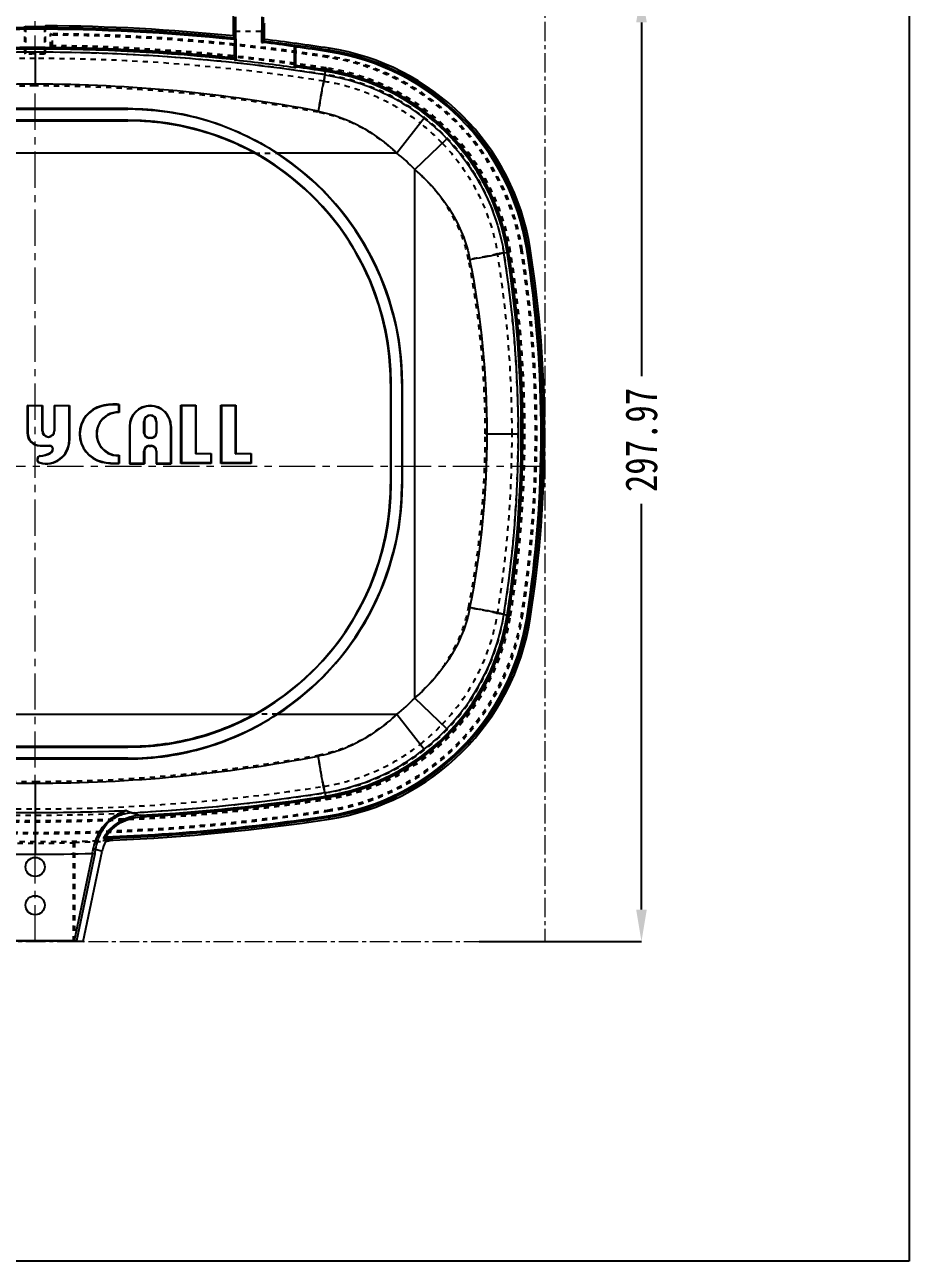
# Model space of a CAD drawing. Header units: millimetres. Extents: x -569 to 1807, y -7664 to 1724.
# Drawn here: x 897.1 to 1174.3, y -327.3 to 60.2 of the extents above; entities that cross this region are included whole.
import ezdxf

# ---------------------------------------------------------------- set-up
doc = ezdxf.new("R2010")
doc.units = ezdxf.units.MM
doc.header["$LTSCALE"] = 16.335
doc.header["$PDMODE"] = 3
doc.header["$PDSIZE"] = 0.3125
doc.linetypes.add('CENTER', pattern=[0.6, 0.375, -0.075, 0.075, -0.075])
doc.linetypes.add('HIDDEN', pattern=[0.2, 0.1, -0.1])
doc.layers.get('0').update_dxf_attribs({"linetype": 'CONTINUOUS'})
doc.layers.get('Defpoints').update_dxf_attribs({"linetype": 'CONTINUOUS'})
doc.layers.add('center', color=1, linetype='CENTER', lineweight=9)
doc.layers.add('DEFAULT_2', color=8, linetype='HIDDEN')
doc.styles.get("Standard").update_dxf_attribs({"font": 'txt', "width": 0.8})
doc.dimstyles.get("Standard").update_dxf_attribs({"dimtxt": 0.15625, "dimasz": 0.1875, "dimexe": 0.125, "dimexo": 0.0625, "dimtad": 0, "dimtih": 1, "dimtoh": 1, "dimdsep": 46, "dimtxsty": 'Standard', "dimcen": 0.09, "dimadec": 0, "dimazin": 0, "dimtp": 0.01, "dimtm": 0.01, "dimtfac": 1, "dimtofl": 0, "dimtmove": 0, "dimatfit": 3, "dimfxl": 0, "dimtolj": 1, "dimarcsym": 0})

# ---------------------------------------------------------------- blocks, each defined once
blk = doc.blocks.new('*D4')
at = {"color": 6, "lineweight": -2}
for p, q in [((1039.55, 70.89), (1090.4, 70.89)), ((1090.4, 60.89), (1090.4, -49.94)), ((1090.4, -217.08), (1090.4, -89.94)), ((1039.55, -227.08), (1090.4, -227.08))]:
    blk.add_line(p, q, dxfattribs=at)
at = {"color": 6}
for points in [[(1088.73, 60.89), (1092.07, 60.89), (1090.4, 70.89)], [(1088.73, -217.08), (1092.07, -217.08), (1090.4, -227.08)]]:
    blk.add_solid(points, dxfattribs=at)
at = {"layer": 'Defpoints', "color": 0}
for p in [(1039.55, 70.89, 0), (1039.55, -227.08), (1090.4, -227.08)]:
    blk.add_point(p, dxfattribs=at)
at = {"color": 4, "insert": (1090.4, -69.94), "char_height": 10, "attachment_point": 5, "rotation": 90}
blk.add_mtext('\\A1;297.97', dxfattribs=at)

msp = doc.modelspace()

# ---------------------------------------------------------------- linework, layer by layer
at = {"color": 7, "linetype": 'Continuous'}
for p, q in [((962.543, 56.637), (962.543, 67.067)), ((962.788, 62.535), (962.846, 55.992)), ((963.409, 49.023), (963.288, 62.658)), ((971.448, 62.658), (971.377, 54.642)), ((971.881, 54.971), (971.948, 62.535)), ((897.136, 59.827), (897.409, 59.464)), ((903.636, 59.827), (903.364, 59.464)), ((972.193, 58.132), (972.193, 55.563)), ((962.543, 56.637), (962.845, 55.999)), ((962.861, 54.369), (962.907, 49.131)), ((962.861, 49.73), (962.861, 54.369)), ((971.377, 54.642), (971.809, 54.59)), ((971.881, 54.971), (972.193, 55.563)), ((900.386, 51.571), (900.386, 41.538)), ((981.643, 46.746), (981.643, 53.315)), ((981.71, 53.686), (981.71, 53.741)), ((982.143, 46.731), (982.143, 53.192)), ((992.507, 52.788), (992.339, 51.698)), ((962.907, 49.131), (962.876, 49.228)), ((991.224, 44.454), (991.467, 46.031)), ((929.486, 33.91), (871.286, 33.91)), ((871.286, 33.654), (929.486, 33.654)), ((929.486, 33.654), (929.486, 33.91)), ((929.486, 30.244), (871.286, 30.244)), ((871.286, 30.041), (929.486, 30.041)), ((929.486, 30.041), (929.486, 30.244)), ((1022.331, 30.866), (1013.735, 19.914)), ((1019.333, 14.834), (1029.402, 24.451)), ((969.145, 19.914), (831.628, 19.914)), ((1013.735, 19.914), (976.342, 19.914)), ((1019.333, -150.785), (1019.333, 14.834)), ((1047.268, -11.286), (1048.77, -11.049)), ((1055.524, -9.983), (1054.435, -10.155)), ((1011.931, -52.201), (1011.786, -52.201)), ((1011.786, -52.201), (1011.786, -83.751)), ((1011.931, -83.751), (1011.931, -52.201)), ((1015.486, -52.201), (1015.341, -52.201)), ((1015.341, -52.201), (1015.341, -83.751)), ((1015.486, -83.751), (1015.486, -52.201)), ((897.946, -59.146), (897.946, -67.743)), ((898.091, -59.291), (897.946, -59.146)), ((897.946, -59.146), (902.737, -59.146)), ((898.091, -59.291), (898.091, -67.743)), ((902.592, -59.291), (898.091, -59.291)), ((902.592, -59.291), (902.737, -59.146)), ((902.592, -67.09), (902.592, -59.291)), ((902.737, -59.146), (902.737, -67.09)), ((906.373, -59.146), (906.373, -67.09)), ((906.373, -59.146), (911.164, -59.146)), ((906.518, -59.291), (906.373, -59.146)), ((906.518, -59.291), (906.518, -67.09)), ((911.019, -59.291), (906.518, -59.291)), ((911.019, -59.291), (911.164, -59.146)), ((911.019, -70.127), (911.019, -59.291)), ((911.164, -59.146), (911.164, -70.127)), ((921.355, -59.351), (921.322, -59.21)), ((926.608, -61.18), (926.608, -58.927)), ((926.753, -58.792), (926.753, -61.329)), ((946.101, -59.053), (950.744, -59.053)), ((946.101, -77.266), (946.101, -59.053)), ((946.246, -59.198), (946.101, -59.053)), ((950.599, -59.198), (946.246, -59.198)), ((946.246, -59.198), (946.246, -77.121)), ((950.599, -59.198), (950.744, -59.053)), ((950.599, -59.198), (950.599, -74.328)), ((950.744, -59.053), (950.744, -74.183)), ((958.601, -59.053), (963.244, -59.053)), ((958.601, -77.266), (958.601, -59.053)), ((958.746, -59.198), (958.601, -59.053)), ((963.099, -59.198), (958.746, -59.198)), ((958.746, -59.198), (958.746, -77.121)), ((963.099, -59.198), (963.244, -59.053)), ((963.099, -59.198), (963.099, -74.328)), ((963.244, -59.053), (963.244, -74.183)), ((930.069, -65.723), (929.924, -65.723)), ((929.924, -65.723), (929.924, -77.378)), ((930.069, -65.723), (930.069, -77.233)), ((934.642, -64.127), (934.497, -64.127)), ((934.497, -67.761), (934.497, -64.127)), ((934.642, -64.127), (934.642, -67.761)), ((938.443, -64.127), (938.298, -64.127)), ((938.298, -64.127), (938.298, -67.761)), ((938.443, -64.127), (938.443, -67.761)), ((943.017, -65.723), (942.872, -65.723)), ((942.872, -77.233), (942.872, -65.723)), ((943.017, -65.723), (943.017, -77.378)), ((897.946, -67.743), (898.091, -67.743)), ((902.592, -67.09), (902.737, -67.09)), ((906.373, -67.09), (906.518, -67.09)), ((934.497, -67.761), (934.642, -67.761)), ((936.073, -69.192), (936.867, -69.192)), ((936.073, -69.192), (936.073, -69.337)), ((936.867, -69.337), (936.073, -69.337)), ((936.867, -69.337), (936.867, -69.192)), ((938.298, -67.761), (938.443, -67.761)), ((1042.049, -67.976), (1051.841, -67.976)), ((902.007, -71.659), (902.007, -71.804)), ((902.007, -71.659), (904.975, -71.659)), ((902.007, -71.804), (904.975, -71.804)), ((904.975, -71.804), (904.975, -71.659)), ((906.049, -72.785), (905.904, -72.778)), ((911.019, -70.127), (911.164, -70.127)), ((934.642, -73.397), (934.497, -73.397)), ((934.497, -77.233), (934.497, -73.397)), ((934.642, -73.397), (934.642, -77.378)), ((936.173, -71.721), (936.767, -71.721)), ((936.173, -71.721), (936.173, -71.866)), ((936.173, -71.866), (936.767, -71.866)), ((936.767, -71.866), (936.767, -71.721)), ((938.443, -73.397), (938.298, -73.397)), ((938.298, -73.397), (938.298, -77.378)), ((938.443, -73.397), (938.443, -77.233)), ((901.875, -77.009), (901.835, -77.148)), ((902.017, -75.054), (901.997, -74.911)), ((905.138, -74.14), (905.077, -74.008)), ((921.355, -76.724), (921.322, -76.865)), ((926.608, -77.148), (926.608, -74.896)), ((926.753, -74.746), (926.753, -77.283)), ((930.069, -77.233), (929.924, -77.378)), ((929.924, -77.378), (934.642, -77.378)), ((930.069, -77.233), (934.497, -77.233)), ((934.497, -77.233), (934.642, -77.378)), ((938.443, -77.233), (938.298, -77.378)), ((938.298, -77.378), (943.017, -77.378)), ((938.443, -77.233), (942.872, -77.233)), ((942.872, -77.233), (943.017, -77.378)), ((946.246, -77.121), (946.101, -77.266)), ((955.601, -77.266), (946.101, -77.266)), ((955.456, -77.121), (946.246, -77.121)), ((950.599, -74.328), (950.744, -74.183)), ((955.456, -74.328), (950.599, -74.328)), ((950.744, -74.183), (955.601, -74.183)), ((955.456, -74.328), (955.601, -74.183)), ((955.456, -74.328), (955.456, -77.121)), ((955.456, -77.121), (955.601, -77.266)), ((955.601, -74.183), (955.601, -77.266)), ((958.746, -77.121), (958.601, -77.266)), ((968.101, -77.266), (958.601, -77.266)), ((967.956, -77.121), (958.746, -77.121)), ((963.099, -74.328), (963.244, -74.183)), ((967.956, -74.328), (963.099, -74.328)), ((963.244, -74.183), (968.101, -74.183)), ((967.956, -74.328), (968.101, -74.183)), ((967.956, -74.328), (967.956, -77.121)), ((967.956, -77.121), (968.101, -77.266)), ((968.101, -74.183), (968.101, -77.266)), ((1011.786, -83.751), (1011.931, -83.751)), ((1015.341, -83.751), (1015.486, -83.751)), ((1047.268, -124.665), (1048.77, -124.902)), ((1054.435, -125.797), (1055.524, -125.969)), ((1029.402, -160.402), (1019.333, -150.785)), ((831.628, -155.865), (969.145, -155.865)), ((976.342, -155.865), (1013.735, -155.865)), ((1013.735, -155.865), (1022.331, -166.818)), ((929.486, -165.993), (871.286, -165.993)), ((871.286, -166.196), (929.486, -166.196)), ((929.486, -166.196), (929.486, -165.993)), ((929.486, -169.606), (871.286, -169.606)), ((871.286, -169.862), (929.486, -169.862)), ((929.486, -169.862), (929.486, -169.606)), ((900.386, -177.489), (900.386, -199.725)), ((991.224, -180.406), (991.467, -181.982)), ((933.465, -187.537), (933.492, -188.033)), ((992.339, -187.65), (992.507, -188.739)), ((922.552, -194.277), (922.57, -194.776)), ((918.35, -199.482), (912.603, -226.839)), ((919.094, -199.638), (913.377, -226.858)), ((915.438, -227.08), (921.388, -198.753)), ((919.094, -199.638), (918.35, -199.482)), ((919.376, -198.186), (921.388, -198.753)), ((912.603, -226.839), (888.169, -226.839)), ((912.386, -226.989), (888.386, -226.989)), ((912.706, -227.08), (912.386, -226.989)), ((915.438, -227.08), (912.706, -227.08)), ((913.377, -226.858), (915.438, -227.08))]:
    msp.add_line(p, q, dxfattribs=at)
msp.add_lwpolyline([(1174.321, -327.255), (95.923, -327.255), (95.923, 262.512), (1174.321, 262.512)], close=True)
for centre in [(900.386, -203.712), (900.386, -215.712)]:
    msp.add_circle(centre, 3, dxfattribs=at)
for centre, radius, start, end in [((900.386, -545.796), 605.027, 84.074681, 96.081176), ((900.386, -545.796), 604.529, 84.060102, 96.086049), ((900.386, -545.796), 605.268, 89.718145, 90.281855), ((900.386, -545.796), 605.631, 84.109289, 89.692532), ((900.386, -534.9), 593.801, 82.134843, 83.091634), ((900.385, -535.028), 594.304, 82.134961, 83.092982), ((900.386, -545.796), 605.631, 81.250995, 83.190704), ((900.602, -534.467), 586.038, 90.021088, 98.938326), ((900.386, -545.796), 598.297, 84.00471, 96.15018), ((900.386, -545.796), 598.794, 84.011211, 96.144558), ((900.17, -534.468), 586.039, 81.061684, 89.978903), ((900.386, -545.796), 605.027, 81.250995, 82.275303), ((981.603, 53.226), 0.526, 67.07863, 78.27872), ((981.643, 53.188), 0.502, 72.58587, 82.30409), ((900.386, -545.796), 604.529, 81.250995, 82.227422), ((981.036, -21.745), 74.308, 8.97361, 81.25099), ((981.036, -21.745), 74.807, 8.97361, 81.25099), ((981.036, -21.745), 75.411, 8.97361, 81.25099), ((900.386, -545.796), 598.794, 81.250995, 82.152517), ((900.386, -545.796), 598.297, 81.250995, 82.144981), ((981.036, -21.745), 68.076, 8.97361, 81.25099), ((981.036, -21.745), 68.574, 8.97361, 81.25099), ((900.701, -430.089), 471.627, 90.03829, 100.88176), ((900.071, -430.089), 471.627, 79.11824, 89.96171), ((929.486, -52.201), 85.855, 0, 90), ((929.486, -52.201), 82.445, 0, 90), ((981.036, -21.745), 66.883, 43.68556, 51.87143), ((929.486, -52.201), 82.3, 0, 61.19213), ((929.486, -52.201), 86, 0, 56.98645), ((981.036, -21.745), 52.959, 43.68556, 51.87143), ((697.112, -68.063), 354.729, 0.01407, 9.21011), ((688.276, -67.976), 364.464, 351.02639, 8.97361), ((688.276, -67.976), 364.961, 351.02639, 8.97361), ((688.276, -67.976), 370.696, 351.02639, 8.97361), ((688.276, -67.976), 371.195, 351.02639, 8.97361), ((688.276, -67.976), 371.799, 351.02639, 8.97361), ((761.648, -68.129), 280.4, 0.03135, 11.24323), ((923.375, -68.038), 9.063, 103.08961, 256.91029), ((923.375, -68.038), 8.918, 103.08961, 256.91029), ((926.466, -68.038), 6.86, 88.8134, 271.1866), ((926.466, -68.038), 6.715, 87.55021, 272.44979), ((925.404, -76.766), 18.024, 85.70969, 103.08966), ((925.404, -76.766), 17.879, 86.14055, 103.08966), ((962.584, -97.412), 52.682, 132.85463, 133.07006), ((936.47, -65.723), 6.547, 360, 180), ((936.47, -65.723), 6.402, 360, 180), ((936.47, -64.127), 1.973, 359.99997, 179.99997), ((936.47, -64.127), 1.828, 359.99997, 179.99997), ((902.007, -67.743), 4.061, 180.00001, 270.00001), ((902.007, -67.743), 3.916, 180.00001, 270.00001), ((904.555, -67.09), 1.963, 180, 0), ((904.555, -67.09), 1.818, 180, 0), ((936.073, -67.761), 1.576, 180, 270), ((936.073, -67.761), 1.431, 180, 270), ((936.867, -67.761), 1.576, 270, 360), ((936.867, -67.761), 1.431, 270, 0), ((761.648, -67.822), 280.4, 348.75677, 359.96865), ((697.115, -67.889), 354.726, 350.78984, 359.98598), ((903.858, -70.127), 7.307, 253.92714, 0), ((903.858, -70.127), 7.162, 253.92714, 0), ((904.975, -72.734), 1.075, 357.28863, 90.00034), ((904.975, -72.734), 0.93, 357.28859, 90.00037), ((904.475, -72.71), 1.431, 294.89956, 357.28908), ((904.475, -72.71), 1.576, 294.89956, 357.28906), ((936.173, -73.397), 1.676, 90, 180), ((936.173, -73.397), 1.531, 90, 180), ((936.767, -73.397), 1.676, 0, 90), ((936.767, -73.397), 1.531, 0, 90), ((902.152, -76.046), 1.146, 97.75721, 253.92715), ((902.152, -76.046), 1.001, 97.75721, 253.92715), ((900.544, -64.242), 10.767, 277.75721, 294.89956), ((900.544, -64.242), 10.912, 277.75721, 294.89956), ((925.404, -59.309), 18.024, 256.91029, 274.29031), ((925.404, -59.309), 17.879, 256.91029, 273.85945), ((913.107, -61.671), 18.899, 315.59162, 316.22321), ((929.486, -83.751), 85.855, 270, 0), ((929.486, -83.751), 82.445, 270, 0), ((929.486, -83.751), 82.3, 298.80787, 0), ((929.486, -83.751), 86, 303.01355, 0), ((981.036, -114.206), 68.076, 278.74901, 351.02639), ((981.036, -114.206), 68.574, 278.74901, 351.02639), ((981.036, -114.206), 74.308, 278.74901, 351.02639), ((981.036, -114.206), 74.807, 278.74901, 351.02639), ((981.036, -114.206), 75.411, 278.74901, 351.02639), ((981.036, -114.206), 52.959, 308.12857, 316.31444), ((981.036, -114.206), 66.883, 308.12857, 316.31444), ((900.701, 294.138), 471.627, 259.11824, 269.96171), ((900.071, 294.138), 471.627, 270.03829, 280.88176), ((899.91, 400.73), 588.266, 272.999069, 278.929899), ((900.386, 409.845), 598.297, 273.169388, 278.749005), ((900.386, 409.845), 598.794, 273.169388, 278.749005), ((900.371, 424.065), 610.727, 267.330847, 270.001471), ((900.402, 424.065), 610.727, 269.998529, 272.669153), ((900.386, 409.845), 604.529, 272.101299, 278.749005), ((900.386, 409.845), 605.027, 272.101299, 278.749005), ((900.386, 409.845), 605.631, 272.314292, 278.749005), ((1334.504, 1205.687), 1449.791, 253.827275, 253.94151), ((934.476, -201.509), 13.375, 154.28162, 168.10802), ((933.74, -201.414), 13.749, 148.97677, 149.84191), ((900.376, 461.52), 661.246, 268.444177, 270.000884), ((900.396, 461.52), 661.245, 269.999117, 271.555823), ((876.536, -190.131), 42.847, 347.39488, 349.27063), ((872.693, -189.887), 47.415, 348.13231, 349.91924)]:
    msp.add_arc(centre, radius, start, end, dxfattribs=at)
for centre, major_axis, ratio, start_param, end_param in [((963.361, 54.301), (0.018, -2.024), 0.2470014, -2.1992675, -1.6068195), ((900.386, -530.186), (0, 582.63), 0.999641, -0.1399721, -0.1084208)]:
    msp.add_ellipse(centre, major_axis=major_axis, ratio=ratio, start_param=start_param, end_param=end_param, dxfattribs=at)
for points, knots in [([(972.223, 60.615), (972.218, 60.429), (972.199, 59.602), (972.193, 58.774), (972.193, 58.132)], [0, 0, 0, 0, 0.2244741, 1, 1, 1, 1]), ([(962.946, 55.487), (962.956, 55.545), (962.961, 55.657), (962.929, 55.807), (962.885, 55.905), (962.858, 55.963), (962.848, 55.984), (962.846, 55.992)], [0, 0, 0, 0, 0.3353345, 0.6338566, 0.8685697, 0.9508916, 1, 1, 1, 1]), ([(971.855, 54.963), (971.826, 54.96), (971.756, 54.923), (971.646, 54.854), (971.514, 54.756), (971.423, 54.682), (971.377, 54.642)], [0, 0, 0, 0, 0.1543738, 0.3940922, 0.6835026, 1, 1, 1, 1]), ([(971.855, 54.963), (971.859, 54.964), (971.867, 54.965), (971.878, 54.966), (971.881, 54.971)], [0, 0, 0, 0, 0.3836652, 1, 1, 1, 1]), ([(981.643, 53.315), (981.651, 53.38), (981.672, 53.487), (981.685, 53.597), (981.697, 53.64)], [0, 0, 0, 0, 0.5915102, 1, 1, 1, 1]), ([(982.143, 53.192), (982.143, 53.212), (982.087, 53.256), (981.924, 53.3), (981.761, 53.315), (981.643, 53.315)], [0, 0, 0, 0, 0.1141668, 0.3313574, 1, 1, 1, 1]), ([(981.697, 53.64), (981.7, 53.65), (981.705, 53.663), (981.714, 53.682), (981.71, 53.686)], [0, 0, 0, 0, 0.6832571, 1, 1, 1, 1]), ([(982.143, 53.195), (982.147, 53.312), (982.075, 53.533), (981.898, 53.673), (981.808, 53.711)], [0, 0, 0, 0, 0.543962, 1, 1, 1, 1]), ([(962.876, 49.228), (962.871, 49.245), (962.87, 49.302), (962.863, 49.408), (962.862, 49.558), (962.861, 49.67), (962.861, 49.73)], [0, 0, 0, 0, 0.1063611, 0.3300469, 0.6419998, 1, 1, 1, 1]), ([(962.907, 49.131), (962.909, 49.126), (962.925, 49.116), (962.954, 49.104), (963, 49.09), (963.088, 49.069), (963.226, 49.045), (963.345, 49.03), (963.409, 49.023)], [0, 0, 0, 0, 0.0329331, 0.0954113, 0.187944, 0.3088313, 0.623519, 1, 1, 1, 1]), ([(981.643, 46.746), (981.708, 46.737), (981.827, 46.722), (981.981, 46.71), (982.083, 46.712), (982.129, 46.718), (982.143, 46.727), (982.143, 46.731)], [0, 0, 0, 0, 0.386984, 0.7112947, 0.9201072, 0.9745678, 1, 1, 1, 1]), ([(991.224, 44.454), (991.204, 44.407), (991.163, 44.28), (991.061, 43.911), (990.907, 43.223), (990.685, 42.136), (990.416, 40.721), (990.11, 39.03), (989.661, 36.445), (989.328, 34.431), (989.106, 33.058)], [0, 0, 0, 0, 0.0134255, 0.0342535, 0.0991357, 0.195671, 0.32129, 0.4718188, 0.640239, 1, 1, 1, 1]), ([(991.224, 44.454), (994.048, 44.013), (999.644, 42.764), (1007.722, 39.826), (1015.36, 35.883), (1020.083, 32.631), (1022.331, 30.866)], [0, 0, 0, 0, 0.2500015, 0.4999577, 0.7499299, 1, 1, 1, 1]), ([(929.486, 33.91), (933.616, 33.91), (941.886, 33.304), (954.016, 30.602), (965.63, 26.183), (972.88, 22.164), (976.342, 19.914)], [0, 0, 0, 0, 0.2500695, 0.5000276, 0.7499483, 1, 1, 1, 1]), ([(989.106, 33.058), (991.374, 32.624), (995.873, 31.383), (1004.491, 27.527), (1010.287, 23.213), (1013.735, 19.914)], [0, 0, 0, 0, 0.2451596, 0.4932092, 1, 1, 1, 1]), ([(969.145, 19.914), (963.12, 23.227), (950.168, 28.326), (936.363, 30.041), (929.486, 30.041)], [0, 0, 0, 0, 0.4999689, 1, 1, 1, 1]), ([(1029.402, 24.451), (1031.736, 22.007), (1036.05, 16.77), (1041.28, 8.05), (1045.14, -1.356), (1046.731, -7.952), (1047.268, -11.286)], [0, 0, 0, 0, 0.2501587, 0.5000965, 0.7499852, 1, 1, 1, 1]), ([(1019.333, 14.834), (1021.533, 12.949), (1025.631, 8.905), (1030.73, 2.043), (1034.542, -5.442), (1036.135, -10.769), (1036.667, -13.458)], [0, 0, 0, 0, 0.2573808, 0.5093481, 0.7564268, 1, 1, 1, 1]), ([(1047.268, -11.286), (1047.222, -11.311), (1047.099, -11.361), (1046.871, -11.435), (1046.558, -11.524), (1045.976, -11.674), (1045.048, -11.886), (1043.72, -12.165), (1042.15, -12.473), (1039.773, -12.919), (1037.925, -13.244), (1036.667, -13.458)], [0, 0, 0, 0, 0.0145045, 0.0366283, 0.066538, 0.1043537, 0.2032952, 0.330132, 0.4801566, 0.6465573, 1, 1, 1, 1]), ([(926.608, -61.18), (926.616, -61.188), (926.619, -61.207), (926.639, -61.224), (926.659, -61.212), (926.671, -61.238), (926.677, -61.251), (926.683, -61.258)], [0, 0, 0, 0, 0.31215, 0.4550599, 0.5790008, 0.7677018, 1, 1, 1, 1]), ([(926.683, -61.258), (926.691, -61.266), (926.694, -61.283), (926.713, -61.298), (926.73, -61.287), (926.741, -61.311), (926.747, -61.323), (926.753, -61.329)], [0, 0, 0, 0, 0.3122986, 0.4550874, 0.5790089, 0.7674369, 1, 1, 1, 1]), ([(926.608, -77.148), (926.616, -77.156), (926.62, -77.173), (926.64, -77.188), (926.667, -77.174), (926.672, -77.208), (926.683, -77.219)], [0, 0, 0, 0, 0.3069918, 0.4538766, 0.5843278, 1, 1, 1, 1]), ([(926.683, -77.219), (926.691, -77.226), (926.695, -77.242), (926.713, -77.255), (926.738, -77.242), (926.742, -77.274), (926.753, -77.283)], [0, 0, 0, 0, 0.3069627, 0.4538757, 0.5843308, 1, 1, 1, 1]), ([(1036.667, -122.493), (1036.135, -125.183), (1034.542, -130.51), (1030.73, -137.994), (1025.631, -144.857), (1021.533, -148.9), (1019.333, -150.785)], [0, 0, 0, 0, 0.2435732, 0.4906519, 0.7426192, 1, 1, 1, 1]), ([(1047.268, -124.665), (1047.224, -124.641), (1047.106, -124.593), (1046.888, -124.521), (1046.59, -124.436), (1046.028, -124.29), (1045.125, -124.083), (1043.82, -123.807), (1042.257, -123.498), (1040.496, -123.168), (1038.611, -122.828), (1037.321, -122.605), (1036.667, -122.493)], [0, 0, 0, 0, 0.0138948, 0.03501, 0.0636121, 0.0999253, 0.195734, 0.3201484, 0.4694134, 0.6371839, 0.8164319, 1, 1, 1, 1]), ([(1029.402, -160.402), (1031.736, -157.958), (1036.05, -152.722), (1041.28, -144.001), (1045.14, -134.595), (1046.731, -127.999), (1047.268, -124.665)], [0, 0, 0, 0, 0.2501601, 0.5000992, 0.7499868, 1, 1, 1, 1]), ([(929.486, -169.862), (933.616, -169.862), (941.886, -169.255), (954.017, -166.555), (965.629, -162.133), (972.88, -158.115), (976.342, -155.865)], [0, 0, 0, 0, 0.2500718, 0.5000314, 0.7499505, 1, 1, 1, 1]), ([(969.145, -155.865), (966.126, -157.525), (959.869, -160.461), (950.009, -163.64), (939.829, -165.564), (932.931, -165.993), (929.486, -165.993)], [0, 0, 0, 0, 0.2500128, 0.4999803, 0.7499672, 1, 1, 1, 1]), ([(1013.735, -155.865), (1010.287, -159.165), (1004.491, -163.478), (995.873, -167.334), (991.374, -168.575), (989.106, -169.009)], [0, 0, 0, 0, 0.5067908, 0.7548404, 1, 1, 1, 1]), ([(991.224, -180.406), (991.203, -180.356), (991.161, -180.225), (991.095, -179.983), (991.014, -179.649), (990.875, -179.022), (990.672, -178.022), (990.4, -176.587), (990.094, -174.891), (989.651, -172.336), (989.323, -170.354), (989.106, -169.009)], [0, 0, 0, 0, 0.0138922, 0.0355082, 0.0650292, 0.1026118, 0.20164, 0.3291845, 0.4802968, 0.6476035, 1, 1, 1, 1]), ([(991.224, -180.406), (994.048, -179.965), (999.644, -178.715), (1007.722, -175.777), (1015.36, -171.835), (1020.083, -168.583), (1022.331, -166.818)], [0, 0, 0, 0, 0.2500009, 0.4999566, 0.7499293, 1, 1, 1, 1]), ([(918.634, -198.108), (918.951, -196.435), (920.004, -193.309), (921.936, -190.619), (923.048, -189.547)], [0, 0, 0, 0, 0.5243605, 1, 1, 1, 1]), ([(919.376, -198.186), (919.525, -197.336), (920.026, -195.304), (921.302, -192.338), (922.703, -190.424), (923.481, -189.618)], [0, 0, 0, 0, 0.2692861, 0.6504636, 1, 1, 1, 1]), ([(933.465, -187.533), (932.31, -187.598), (930.007, -187.995), (926.793, -189.38), (924.003, -191.498), (922.554, -193.337), (921.958, -194.328)], [0, 0, 0, 0, 0.2500709, 0.5000102, 0.7499496, 1, 1, 1, 1]), ([(922.552, -194.277), (923.137, -193.361), (924.547, -191.673), (927.2, -189.724), (930.24, -188.46), (932.406, -188.094), (933.492, -188.034)], [0, 0, 0, 0, 0.2498502, 0.4998317, 0.7497965, 1, 1, 1, 1]), ([(928.843, -186), (928.318, -186.189), (927.282, -186.622), (925.785, -187.42), (924.353, -188.384), (923.471, -189.141), (923.048, -189.547)], [0, 0, 0, 0, 0.2444339, 0.4915495, 0.7429446, 1, 1, 1, 1]), ([(923.481, -189.618), (923.417, -189.637), (923.263, -189.632), (923.122, -189.583), (923.048, -189.547)], [0, 0, 0, 0, 0.4493828, 1, 1, 1, 1]), ([(923.481, -189.618), (924.247, -188.818), (925.935, -187.424), (927.866, -186.411), (928.843, -186)], [0, 0, 0, 0, 0.5110532, 1, 1, 1, 1]), ([(930.688, -186.73), (929.393, -186.838), (926.805, -187.455), (924.513, -188.798), (923.481, -189.618)], [0, 0, 0, 0, 0.4965064, 1, 1, 1, 1]), ([(930.688, -186.73), (930.352, -186.688), (929.696, -186.529), (929.105, -186.198), (928.843, -186)], [0, 0, 0, 0, 0.5068116, 1, 1, 1, 1]), ([(921.852, -194.506), (921.847, -194.543), (921.84, -194.609), (921.848, -194.696), (921.877, -194.762), (921.915, -194.784), (921.933, -194.787)], [0, 0, 0, 0, 0.3469569, 0.6194592, 0.8246893, 1, 1, 1, 1]), ([(921.993, -194.475), (921.978, -194.48), (921.932, -194.492), (921.886, -194.505), (921.854, -194.507)], [0, 0, 0, 0, 0.3242681, 1, 1, 1, 1]), ([(921.933, -194.787), (922.418, -194.873), (923.388, -195.037), (924.357, -195.21), (924.842, -195.292)], [0, 0, 0, 0, 0.4997712, 1, 1, 1, 1]), ([(922.57, -194.776), (922.516, -194.778), (922.304, -194.785), (922.092, -194.788), (921.935, -194.788)], [0, 0, 0, 0, 0.2592713, 1, 1, 1, 1]), ([(922.552, -194.277), (922.501, -194.298), (922.316, -194.369), (922.13, -194.436), (921.993, -194.475)], [0, 0, 0, 0, 0.2781943, 1, 1, 1, 1]), ([(922.424, -195.705), (922.623, -195.67), (923.429, -195.532), (924.235, -195.395), (924.842, -195.292)], [0, 0, 0, 0, 0.2465685, 1, 1, 1, 1]), ([(919.376, -198.186), (919.339, -198.19), (919.243, -198.188), (918.995, -198.167), (918.785, -198.135), (918.634, -198.108)], [0, 0, 0, 0, 0.1487608, 0.3840089, 1, 1, 1, 1]), ([(912.603, -226.839), (912.763, -226.839), (913.021, -226.843), (913.279, -226.848), (913.377, -226.858)], [0, 0, 0, 0, 0.6178947, 1, 1, 1, 1])]:
    msp.add_open_spline(points, degree=3, knots=knots, dxfattribs=at)
for points in [[(981.793, 53.667), (981.856, 53.648), (981.916, 53.615), (981.966, 53.572)], [(981.966, 53.572), (982.018, 53.528), (982.062, 53.473), (982.092, 53.412)], [(982.092, 53.412), (982.125, 53.344), (982.143, 53.267), (982.143, 53.192)]]:
    msp.add_open_spline(points, degree=3, dxfattribs=at)
at = {"layer": 'center', "color": 1, "linetype": 'CENTER', "ltscale": 1.853314}
for p, q in [((900.386, -227.08), (900.386, 70.891)), ((740.698, -78.094), (1060.075, -78.094))]:
    msp.add_line(p, q, dxfattribs=at)
at = {"layer": 'center'}
for p in [(1060.075, 70.891, 0), (740.698, -227.08, 0)]:
    msp.add_line(p, (1060.075, -227.08), dxfattribs=at)
at = {"layer": 'DEFAULT_2', "color": 8, "linetype": 'HIDDEN'}
for p, q in [((897.136, 51.526), (897.136, 59.827)), ((897.409, 59.464), (897.409, 50.981)), ((903.364, 59.464), (903.364, 50.981)), ((903.636, 51.526), (903.636, 59.827)), ((963.026, 58.132), (972.193, 58.132)), ((905.236, 53.216), (905.236, 57.316)), ((905.789, 53.605), (905.789, 56.917)), ((897.409, 50.981), (897.136, 51.526)), ((903.636, 51.526), (903.364, 50.981)), ((991.563, 46.654), (991.503, 46.265)), ((992.066, 49.928), (992.126, 50.317)), ((991.224, 44.454), (990.921, 42.488)), ((900.386, 40.982), (900.386, 41.538)), ((969.145, 19.914), (976.342, 19.914)), ((1047.268, -11.286), (1045.303, -11.597)), ((1049.394, -10.951), (1049.005, -11.012)), ((1052.666, -10.434), (1053.055, -10.373)), ((1042.049, -67.976), (1041.458, -67.976)), ((1047.268, -124.665), (1045.303, -124.355)), ((1049.394, -125.001), (1049.005, -124.939)), ((1052.666, -125.517), (1053.055, -125.579)), ((976.342, -155.865), (969.145, -155.865)), ((900.386, -177.489), (900.386, -176.933)), ((991.224, -180.406), (990.921, -178.44)), ((991.563, -182.605), (991.503, -182.216)), ((992.066, -185.879), (992.126, -186.269)), ((912.386, -196.124), (912.706, -195.981)), ((912.386, -226.989), (912.386, -196.124)), ((912.706, -195.981), (912.706, -227.08))]:
    msp.add_line(p, q, dxfattribs=at)
for centre, radius, start, end in [((900.386, -545.796), 603.131, 81.250995, 89.539259), ((900.386, -545.796), 602.737, 81.250995, 89.486433), ((900.386, -545.796), 596.785, 89.714139, 90.285861), ((900.386, -545.796), 597.331, 81.250995, 89.68826), ((900.386, -545.796), 599.031, 81.250995, 89.536105), ((900.386, -545.796), 599.425, 81.250995, 89.483594), ((900.6, -534.445), 584.027, 90.020985, 98.939124), ((900.173, -534.443), 584.025, 81.060859, 89.979032), ((981.036, -21.745), 69.205, 8.97361, 81.25099), ((981.036, -21.745), 72.517, 8.97361, 81.25099), ((981.036, -21.745), 72.911, 8.97361, 81.25099), ((981.036, -21.745), 67.111, 8.97361, 81.25099), ((981.036, -21.745), 68.811, 8.97361, 81.25099), ((900.686, -442.698), 483.681, 90.0355, 100.60553), ((900.087, -442.698), 483.681, 79.39447, 89.9645), ((981.036, -21.745), 64.893, 43.68557, 51.87143), ((697.115, -68.062), 352.737, 0.01409, 9.21146), ((688.276, -67.976), 363.499, 351.02639, 8.97361), ((688.276, -67.976), 365.199, 351.02639, 8.97361), ((688.276, -67.976), 365.592, 351.02639, 8.97361), ((688.276, -67.976), 368.905, 351.02639, 8.97361), ((688.276, -67.976), 369.299, 351.02639, 8.97361), ((753.828, -68.119), 287.631, 0.02852, 10.95498), ((753.828, -67.832), 287.631, 349.04502, 359.97148), ((697.112, -67.889), 352.74, 350.78858, 359.98587), ((981.036, -114.206), 67.111, 278.74901, 351.02639), ((981.036, -114.206), 68.811, 278.74901, 351.02639), ((981.036, -114.206), 69.205, 278.74901, 351.02639), ((981.036, -114.206), 72.517, 278.74901, 351.02639), ((981.036, -114.206), 72.911, 278.74901, 351.02639), ((981.036, -114.206), 64.893, 308.12857, 316.31443), ((900.686, 306.747), 483.681, 259.39447, 269.9645), ((900.087, 306.747), 483.681, 270.0355, 280.60553), ((900.386, 409.845), 597.331, 261.250995, 278.749005), ((900.6, 398.492), 584.025, 261.060859, 269.979032), ((900.172, 398.494), 584.027, 270.020985, 278.939124), ((900.386, 409.845), 602.737, 261.250995, 278.749005), ((900.386, 409.845), 599.425, 261.250995, 278.749005), ((900.386, 409.845), 599.031, 261.250995, 278.749005), ((900.386, 409.845), 603.131, 261.250995, 278.749005), ((900.386, 409.845), 605.631, 267.685708, 272.314292), ((900.386, 409.845), 606.087, 268.865519, 271.134481), ((900.386, 409.845), 605.951, 271.164928, 272.084392)]:
    msp.add_arc(centre, radius, start, end, dxfattribs=at)
for centre, major_axis, start_param, end_param in [((22.415, -545.796), (1232.175, 0), 0.7714184, 0.7720614), ((1762.42, -545.796), (1209.807, 0), 2.357561, 2.358208)]:
    msp.add_ellipse(centre, major_axis=major_axis, ratio=0.7016335, start_param=start_param, end_param=end_param, dxfattribs=at)
for points, knots in [([(963.026, 58.132), (962.911, 58.462), (962.68, 59.117), (962.543, 59.81), (962.543, 60.158)], [0, 0, 0, 0, 0.500362, 1, 1, 1, 1]), ([(963.099, 61.507), (963.069, 61.024), (963.037, 59.899), (963.026, 58.774), (963.026, 58.132)], [0, 0, 0, 0, 0.4297791, 1, 1, 1, 1]), ([(990.921, 42.488), (990.903, 42.446), (990.867, 42.334), (990.778, 42.006), (990.642, 41.399), (990.448, 40.445), (990.215, 39.216), (989.953, 37.761), (989.573, 35.571), (989.292, 33.872), (989.106, 32.72)], [0, 0, 0, 0, 0.0138922, 0.0355083, 0.1026091, 0.2016376, 0.3291826, 0.4802954, 0.6476026, 1, 1, 1, 1]), ([(990.921, 42.488), (993.661, 42.06), (999.091, 40.847), (1006.928, 37.996), (1014.339, 34.17), (1018.921, 31.014), (1021.103, 29.302)], [0, 0, 0, 0, 0.2500011, 0.4999531, 0.7499244, 1, 1, 1, 1]), ([(1013.735, 19.914), (1010.275, 23.139), (1004.468, 27.343), (995.865, 31.091), (991.372, 32.298), (989.106, 32.72)], [0, 0, 0, 0, 0.5053087, 0.7538006, 1, 1, 1, 1]), ([(1027.963, 23.077), (1030.228, 20.705), (1034.415, 15.625), (1039.491, 7.164), (1043.238, -1.962), (1044.782, -8.361), (1045.303, -11.597)], [0, 0, 0, 0, 0.2501705, 0.5001064, 0.7499858, 1, 1, 1, 1]), ([(1036.217, -13.458), (1035.699, -10.772), (1034.152, -5.454), (1030.443, 2.029), (1025.478, 8.892), (1021.48, 12.945), (1019.333, 14.834)], [0, 0, 0, 0, 0.2448887, 0.4925154, 0.7440647, 1, 1, 1, 1]), ([(1045.303, -11.597), (1045.265, -11.617), (1045.165, -11.658), (1044.871, -11.755), (1044.326, -11.897), (1043.467, -12.096), (1042.348, -12.332), (1041.008, -12.596), (1038.941, -12.985), (1037.324, -13.269), (1036.217, -13.458)], [0, 0, 0, 0, 0.0138949, 0.0350102, 0.0999202, 0.1957296, 0.3201449, 0.469411, 0.6371828, 1, 1, 1, 1]), ([(1019.333, -150.785), (1021.48, -148.897), (1025.478, -144.844), (1030.443, -137.98), (1034.152, -130.497), (1035.699, -125.18), (1036.217, -122.493)], [0, 0, 0, 0, 0.2559353, 0.5074846, 0.7551113, 1, 1, 1, 1]), ([(1045.303, -124.355), (1045.264, -124.333), (1045.158, -124.291), (1044.851, -124.191), (1044.285, -124.044), (1043.4, -123.841), (1042.262, -123.602), (1040.916, -123.337), (1038.879, -122.956), (1037.295, -122.677), (1036.217, -122.493)], [0, 0, 0, 0, 0.0145046, 0.0366285, 0.1043483, 0.2032904, 0.330128, 0.4801534, 0.6465552, 1, 1, 1, 1]), ([(1027.963, -159.028), (1030.228, -156.657), (1034.415, -151.576), (1039.491, -143.115), (1043.238, -133.99), (1044.782, -127.59), (1045.303, -124.355)], [0, 0, 0, 0, 0.2501691, 0.5001037, 0.7499841, 1, 1, 1, 1]), ([(989.106, -168.671), (991.372, -168.249), (995.865, -167.042), (1004.468, -163.294), (1010.275, -159.091), (1013.735, -155.865)], [0, 0, 0, 0, 0.2461994, 0.4946913, 1, 1, 1, 1]), ([(990.921, -178.44), (993.661, -178.012), (999.091, -176.798), (1006.928, -173.947), (1014.339, -170.121), (1018.921, -166.966), (1021.103, -165.253)], [0, 0, 0, 0, 0.2500017, 0.4999543, 0.7499252, 1, 1, 1, 1]), ([(990.921, -178.44), (990.904, -178.399), (990.869, -178.291), (990.782, -177.974), (990.649, -177.384), (990.459, -176.453), (990.229, -175.24), (989.967, -173.79), (989.582, -171.574), (989.296, -169.848), (989.106, -168.671)], [0, 0, 0, 0, 0.0134255, 0.0342535, 0.0991356, 0.1956708, 0.3212897, 0.4718183, 0.6402386, 1, 1, 1, 1])]:
    msp.add_open_spline(points, degree=3, knots=knots, dxfattribs=at)

# ---------------------------------------------------------------- dimensions: what is measured, and where the dimension line sits
dim = msp.add_linear_dim(base=(1090.4, -227.08), p1=(1039.553, 70.891, 0), p2=(1039.553, -227.08), angle=90, dimstyle='Standard', override={"dimtxt": 10, "dimasz": 10, "dimexe": 0, "dimexo": 0, "dimgap": 0, "dimtih": 0, "dimtoh": 0, "dimzin": 0, "dimcen": 0, "dimclrd": 6, "dimclre": 6, "dimclrt": 4, "dimadec": 2, "dimtp": 0, "dimtm": 0, "dimtzin": 0})
dim.commit()
dim.dimension.update_dxf_attribs({"geometry": '*D4', "text_midpoint": (1090.4, -69.939), "dimtype": 160})

doc.saveas('drawing.dxf')
